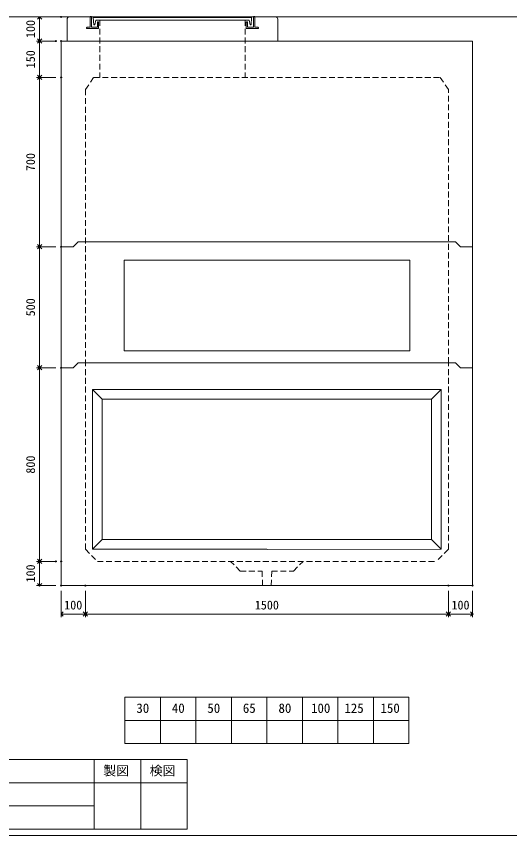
# Model space of a CAD drawing. Units: millimetres, scale not verified. Extents: x -6420 to 6420, y -3025 to 3025.
# Drawn here: x 285 to 2323, y -2675 to 710 of the extents above; entities that cross this region are included whole.
import ezdxf
from ezdxf.enums import TextEntityAlignment as Align

# ---------------------------------------------------------------- set-up
doc = ezdxf.new("R2010")
doc.units = ezdxf.units.MM
doc.header["$LTSCALE"] = 20
doc.header["$PDMODE"] = 32
doc.header["$PDSIZE"] = 4
for name, pattern in [('DASHED1', [1.8, 1.2, -0.6]), ('USER2', [50.8, 31.75, -6.35, 6.35, -6.35]), ('USER5', [3.185, 0.01, -3.175])]:
    doc.linetypes.add(name, pattern=pattern)
doc.layers.add('0-1_Defpoints', color=7, linetype='Continuous')
for name, color, linetype, lineweight in [('0-2_waku', 7, 'Continuous', 18), ('0-3_gaikei', 7, 'Continuous', 18), ('0-4_kakure', 7, 'DASHED1', 5), ('0-5_sunpou', 7, 'Continuous', 5), ('0-8_uchigawa', 6, 'Continuous', 18), ('0-A_futa', 3, 'Continuous', 18), ('0-B_GL', 4, 'Continuous', 18), ('0-D_文字１', 7, 'Continuous', 18), ('1-2_uchigawa2', 6, 'USER2', 18)]:
    doc.layers.add(name, color=color, linetype=linetype, lineweight=lineweight)
doc.styles.add('ＭＳ ゴシック', font='')
doc.styles.get('ＭＳ ゴシック').set_extended_font_data('MS Gothic')

# ---------------------------------------------------------------- blocks, each defined once
blk = doc.blocks.new('_Open90')
at = {"layer": '0-5_sunpou'}
blk.add_line((0, 0), (-1, 0), dxfattribs=at)
blk.add_lwpolyline([(-0.5, 0.5), (0, 0), (-0.5, -0.5)], dxfattribs=at)
blk = doc.blocks.new('D53')
at = {"layer": '0-1_Defpoints'}
for p in [(3053.24, 3310.09), (2964.21, 3210.09), (3053.24, 3210.09)]:
    blk.add_point(p, dxfattribs=at)
at = {"layer": '0-5_sunpou'}
for p, q in [((3031.24, 3310.09), (2951.21, 3310.09)), ((2964.21, 3292.09), (2964.21, 3228.09)), ((3031.24, 3210.09), (2951.21, 3210.09))]:
    blk.add_line(p, q, dxfattribs=at)
at = {"layer": '0-5_sunpou', "xscale": 18, "yscale": 18}
for p, rotation in [((2964.21, 3310.09), 90), ((2964.21, 3210.09), 270)]:
    blk.add_blockref('_Open90', p, dxfattribs=dict(at, rotation=rotation))
at = {"layer": '0-5_sunpou', "style": 'ＭＳ ゴシック'}
blk.add_text('100', height=36.66, rotation=90, dxfattribs=at).set_placement((2956.21, 3222.59), align=Align.BOTTOM_LEFT)
blk = doc.blocks.new('D54')
at = {"layer": '0-1_Defpoints'}
for p in [(3031.24, 3210.09), (2964.21, 3060.09), (3053.24, 3060.09)]:
    blk.add_point(p, dxfattribs=at)
at = {"layer": '0-5_sunpou'}
for p, q in [((3009.24, 3210.09), (2951.21, 3210.09)), ((2964.21, 3192.09), (2964.21, 3078.09)), ((3031.24, 3060.09), (2951.21, 3060.09))]:
    blk.add_line(p, q, dxfattribs=at)
at = {"layer": '0-5_sunpou', "xscale": 18, "yscale": 18}
for p, rotation in [((2964.21, 3210.09), 90), ((2964.21, 3060.09), 270)]:
    blk.add_blockref('_Open90', p, dxfattribs=dict(at, rotation=rotation))
at = {"layer": '0-5_sunpou', "style": 'ＭＳ ゴシック'}
blk.add_text('150', height=36.66, rotation=90, dxfattribs=at).set_placement((2956.21, 3097.59), align=Align.BOTTOM_LEFT)
blk = doc.blocks.new('D55')
at = {"layer": '0-1_Defpoints'}
for p in [(3053.24, 3060.09), (2964.21, 2360.09), (3053.24, 2360.09)]:
    blk.add_point(p, dxfattribs=at)
at = {"layer": '0-5_sunpou'}
for p, q in [((3031.24, 3060.09), (2951.21, 3060.09)), ((2964.21, 3042.09), (2964.21, 2378.09)), ((3031.24, 2360.09), (2951.21, 2360.09))]:
    blk.add_line(p, q, dxfattribs=at)
at = {"layer": '0-5_sunpou', "xscale": 18, "yscale": 18}
for p, rotation in [((2964.21, 3060.09), 90), ((2964.21, 2360.09), 270)]:
    blk.add_blockref('_Open90', p, dxfattribs=dict(at, rotation=rotation))
at = {"layer": '0-5_sunpou', "style": 'ＭＳ ゴシック'}
blk.add_text('700', height=36.66, rotation=90, dxfattribs=at).set_placement((2956.21, 2672.59), align=Align.BOTTOM_LEFT)
blk = doc.blocks.new('D63')
at = {"layer": '0-1_Defpoints'}
for p in [(3053.24, 2360.09), (2964.21, 1860.09), (3053.24, 1860.09)]:
    blk.add_point(p, dxfattribs=at)
at = {"layer": '0-5_sunpou'}
for p, q in [((3031.24, 2360.09), (2951.21, 2360.09)), ((2964.21, 2342.09), (2964.21, 1878.09)), ((3031.24, 1860.09), (2951.21, 1860.09))]:
    blk.add_line(p, q, dxfattribs=at)
at = {"layer": '0-5_sunpou', "xscale": 18, "yscale": 18}
for p, rotation in [((2964.21, 2360.09), 90), ((2964.21, 1860.09), 270)]:
    blk.add_blockref('_Open90', p, dxfattribs=dict(at, rotation=rotation))
at = {"layer": '0-5_sunpou', "style": 'ＭＳ ゴシック'}
blk.add_text('500', height=36.66, rotation=90, dxfattribs=at).set_placement((2956.21, 2072.59), align=Align.BOTTOM_LEFT)
blk = doc.blocks.new('A$C13530FD9')
at = {"layer": '0-3_gaikei'}
for p, q in [((0, 0), (0, 90)), ((10, 100), (95, 100)), ((775, 100), (860, 100)), ((870, 0), (870, 90))]:
    blk.add_line(p, q, dxfattribs=at)
for centre, radius, start, end in [((9.42, 90.58), 9.44, 86.47383, 183.52617), ((860.33, 90.33), 9.68, 358.04251, 91.95749), ((860, 90), 10, 0, 10)]:
    blk.add_arc(centre, radius, start, end, dxfattribs=at)
at = {"layer": '0-4_kakure', "linetype": 'USER5', "lineweight": 18}
for p, q in [((135, 0), (135, 86.5)), ((735, 0), (735, 86.5))]:
    blk.add_line(p, q, dxfattribs=at)
at = {"layer": '0-A_futa'}
for p, q in [((97, 102), (100, 102)), ((100, 102), (100, 57)), ((770, 102), (773, 102)), ((770, 102), (770, 57)), ((95, 100), (95, 57)), ((107.81, 97.5), (762.14, 97.5)), ((107.81, 97.5), (110.3, 67.5)), ((118.33, 86.5), (114.01, 67.5)), ((118.33, 86.5), (751.67, 86.5)), ((125, 77), (125, 57)), ((127, 79), (128, 79)), ((130, 77), (130, 52)), ((740, 77), (740, 52)), ((743, 79), (742, 79)), ((745, 77), (745, 57)), ((751.67, 86.5), (755.99, 67.5)), ((762.14, 97.5), (759.89, 67.5)), ((775, 100), (775, 57)), ((80, 55), (80, 54)), ((82, 57), (95, 57)), ((130, 52), (82, 52)), ((100, 57), (125, 57)), ((110.3, 67.5), (114.01, 67.5)), ((740, 52), (788, 52)), ((770, 57), (745, 57)), ((759.89, 67.5), (755.99, 67.5)), ((788, 57), (775, 57)), ((790, 55), (790, 54))]:
    blk.add_line(p, q, dxfattribs=at)
for centre, start, end in [((97, 100), 90, 180), ((773, 100), 0, 90), ((127, 77), 90, 180), ((128, 77), 0, 90), ((742, 77), 90, 180), ((743, 77), 0, 90), ((82, 55), 90, 180), ((82, 54), 180, 270), ((788, 55), 0, 90), ((788, 54), 270, 0)]:
    blk.add_arc(centre, 2, start, end, dxfattribs=at)
blk = doc.blocks.new('D45')
at = {"layer": '0-1_Defpoints'}
for p in [(3053.24, 1860.09), (2964.21, 1060.09), (3053.24, 1060.09)]:
    blk.add_point(p, dxfattribs=at)
at = {"layer": '0-5_sunpou'}
for p, q in [((3031.24, 1860.09), (2951.21, 1860.09)), ((2964.21, 1842.09), (2964.21, 1078.09)), ((3031.24, 1060.09), (2951.21, 1060.09))]:
    blk.add_line(p, q, dxfattribs=at)
at = {"layer": '0-5_sunpou', "xscale": 18, "yscale": 18}
for p, rotation in [((2964.21, 1860.09), 90), ((2964.21, 1060.09), 270)]:
    blk.add_blockref('_Open90', p, dxfattribs=dict(at, rotation=rotation))
at = {"layer": '0-5_sunpou', "style": 'ＭＳ ゴシック'}
blk.add_text('800', height=36.66, rotation=90, dxfattribs=at).set_placement((2956.21, 1422.59), align=Align.BOTTOM_LEFT)
blk = doc.blocks.new('D46')
at = {"layer": '0-1_Defpoints'}
for p in [(3031.24, 1060.09), (2964.21, 960.09), (3053.24, 960.09)]:
    blk.add_point(p, dxfattribs=at)
at = {"layer": '0-5_sunpou'}
for p, q in [((3009.24, 1060.09), (2951.21, 1060.09)), ((2964.21, 1042.09), (2964.21, 978.09)), ((3031.24, 960.09), (2951.21, 960.09))]:
    blk.add_line(p, q, dxfattribs=at)
at = {"layer": '0-5_sunpou', "xscale": 18, "yscale": 18}
for p, rotation in [((2964.21, 1060.09), 90), ((2964.21, 960.09), 270)]:
    blk.add_blockref('_Open90', p, dxfattribs=dict(at, rotation=rotation))
at = {"layer": '0-5_sunpou', "style": 'ＭＳ ゴシック'}
blk.add_text('100', height=36.66, rotation=90, dxfattribs=at).set_placement((2956.21, 972.59), align=Align.BOTTOM_LEFT)
blk = doc.blocks.new('D47')
at = {"layer": '0-1_Defpoints'}
for p in [(3053.24, 960.09), (3153.24, 960.09), (3153.24, 842.38)]:
    blk.add_point(p, dxfattribs=at)
at = {"layer": '0-5_sunpou'}
for p, q in [((3053.24, 938.09), (3053.24, 829.38)), ((3153.24, 938.09), (3153.24, 829.38)), ((3071.24, 842.38), (3135.24, 842.38))]:
    blk.add_line(p, q, dxfattribs=at)
at = {"layer": '0-5_sunpou', "xscale": 18, "yscale": 18, "rotation": 180}
blk.add_blockref('_Open90', (3053.24, 842.38), dxfattribs=at)
at = {"layer": '0-5_sunpou', "xscale": 18, "yscale": 18}
blk.add_blockref('_Open90', (3153.24, 842.38), dxfattribs=at)
at = {"layer": '0-5_sunpou', "style": 'ＭＳ ゴシック'}
blk.add_text('100', height=36.66, dxfattribs=at).set_placement((3065.74, 850.38), align=Align.BOTTOM_LEFT)
blk = doc.blocks.new('D48')
at = {"layer": '0-1_Defpoints'}
for p in [(3153.24, 960.09), (4653.24, 960.09), (4653.24, 842.38)]:
    blk.add_point(p, dxfattribs=at)
at = {"layer": '0-5_sunpou'}
for p, q in [((3153.24, 938.09), (3153.24, 829.38)), ((4653.24, 938.09), (4653.24, 829.38)), ((3171.24, 842.38), (4635.24, 842.38))]:
    blk.add_line(p, q, dxfattribs=at)
at = {"layer": '0-5_sunpou', "xscale": 18, "yscale": 18, "rotation": 180}
blk.add_blockref('_Open90', (3153.24, 842.38), dxfattribs=at)
at = {"layer": '0-5_sunpou', "xscale": 18, "yscale": 18}
blk.add_blockref('_Open90', (4653.24, 842.38), dxfattribs=at)
at = {"layer": '0-5_sunpou', "style": 'ＭＳ ゴシック'}
blk.add_text('1500', height=36.66, dxfattribs=at).set_placement((3853.24, 850.38), align=Align.BOTTOM_LEFT)
blk = doc.blocks.new('D49')
at = {"layer": '0-1_Defpoints'}
for p in [(4653.24, 960.09), (4753.24, 960.09), (4753.24, 842.38)]:
    blk.add_point(p, dxfattribs=at)
at = {"layer": '0-5_sunpou'}
for p, q in [((4653.24, 938.09), (4653.24, 829.38)), ((4753.24, 938.09), (4753.24, 829.38)), ((4671.24, 842.38), (4735.24, 842.38))]:
    blk.add_line(p, q, dxfattribs=at)
at = {"layer": '0-5_sunpou', "xscale": 18, "yscale": 18, "rotation": 180}
blk.add_blockref('_Open90', (4653.24, 842.38), dxfattribs=at)
at = {"layer": '0-5_sunpou', "xscale": 18, "yscale": 18}
blk.add_blockref('_Open90', (4753.24, 842.38), dxfattribs=at)
at = {"layer": '0-5_sunpou', "style": 'ＭＳ ゴシック'}
blk.add_text('100', height=36.66, dxfattribs=at).set_placement((4665.74, 850.38), align=Align.BOTTOM_LEFT)

msp = doc.modelspace()

# ---------------------------------------------------------------- linework, layer by layer
at = {"layer": '0-2_waku'}
for p, q in [((733.33, -2102.71), (733.33, -2294.71)), ((733.33, -2102.71), (733.33, -2294.71)), ((733.33, -2102.71), (733.33, -2294.71)), ((733.33, -2102.71), (733.33, -2294.71)), ((733.33, -2102.71), (1906.67, -2102.71)), ((880, -2102.71), (880, -2294.71)), ((1026.67, -2102.71), (1026.67, -2294.71)), ((1026.67, -2102.71), (1026.67, -2294.71)), ((1173.33, -2102.71), (1173.33, -2294.71)), ((1320, -2102.71), (1320, -2294.71)), ((1466.67, -2102.71), (1466.67, -2294.71)), ((1613.33, -2102.71), (1613.33, -2294.71)), ((1760, -2102.71), (1760, -2294.71)), ((1906.67, -2102.71), (1906.67, -2294.71)), ((733.33, -2198.71), (1906.67, -2198.71)), ((733.33, -2294.71), (1906.67, -2294.71)), ((-1713.33, -2360.3), (990.67, -2360.3)), ((606.67, -2360.3), (606.67, -2648.3)), ((606.67, -2360.3), (606.67, -2648.3)), ((798.67, -2360.3), (798.67, -2648.3)), ((990.67, -2360.3), (990.67, -2648.3)), ((-1713.33, -2456.3), (990.67, -2456.3)), ((-1713.33, -2552.3), (606.67, -2552.3)), ((-1713.33, -2648.3), (990.67, -2648.3)), ((-1740, -2674.96), (6420, -2674.96))]:
    msp.add_line(p, q, dxfattribs=at)
at = {"layer": '0-3_gaikei'}
for p, q in [((470, 608.29), (2170, 608.29)), ((470, 608.29), (470, -741.71)), ((470, 608.29), (2170, 608.29)), ((470, 608.29), (2170, 608.29)), ((2170, 608.29), (2170, -741.71)), ((540, -221.71), (520, -241.71)), ((540, -221.71), (2100, -221.71)), ((2100, -221.71), (2120, -241.71)), ((470, -241.71), (520, -241.71)), ((470, -241.71), (520, -241.71)), ((2120, -241.71), (2170, -241.71)), ((470, -741.71), (520, -741.71)), ((470, -741.71), (520, -741.71)), ((470, -741.71), (520, -741.71)), ((470, -741.71), (520, -741.71)), ((470, -741.71), (520, -741.71)), ((470, -741.71), (520, -741.71)), ((470, -741.71), (520, -741.71)), ((470, -741.71), (520, -741.71)), ((470, -741.71), (520, -741.71)), ((470, -741.71), (470, -1641.71)), ((470, -741.71), (520, -741.71)), ((470, -741.71), (520, -741.71)), ((470, -741.71), (520, -741.71)), ((470, -741.71), (520, -741.71)), ((470, -741.71), (520, -741.71)), ((470, -741.71), (520, -741.71)), ((470, -741.71), (520, -741.71)), ((470, -741.71), (520, -741.71)), ((470, -741.71), (520, -741.71)), ((470, -741.71), (520, -741.71)), ((470, -741.71), (520, -741.71)), ((470, -741.71), (520, -741.71)), ((470, -741.71), (520, -741.71)), ((540, -721.71), (520, -741.71)), ((540, -721.71), (520, -741.71)), ((540, -721.71), (520, -741.71)), ((540, -721.71), (520, -741.71)), ((540, -721.71), (520, -741.71)), ((540, -721.71), (520, -741.71)), ((540, -721.71), (520, -741.71)), ((540, -721.71), (520, -741.71)), ((540, -721.71), (520, -741.71)), ((540, -721.71), (520, -741.71)), ((540, -721.71), (520, -741.71)), ((540, -721.71), (520, -741.71)), ((540, -721.71), (520, -741.71)), ((540, -721.71), (520, -741.71)), ((540, -721.71), (520, -741.71)), ((540, -721.71), (520, -741.71)), ((540, -721.71), (520, -741.71)), ((540, -721.71), (520, -741.71)), ((540, -721.71), (520, -741.71)), ((540, -721.71), (520, -741.71)), ((540, -721.71), (520, -741.71)), ((540, -721.71), (520, -741.71)), ((540, -721.71), (2100, -721.71)), ((540, -721.71), (2100, -721.71)), ((540, -721.71), (2100, -721.71)), ((540, -721.71), (2100, -721.71)), ((540, -721.71), (2100, -721.71)), ((540, -721.71), (2100, -721.71)), ((540, -721.71), (2100, -721.71)), ((540, -721.71), (2100, -721.71)), ((540, -721.71), (2100, -721.71)), ((540, -721.71), (2100, -721.71)), ((540, -721.71), (2100, -721.71)), ((540, -721.71), (2100, -721.71)), ((540, -721.71), (2100, -721.71)), ((540, -721.71), (2100, -721.71)), ((540, -721.71), (2100, -721.71)), ((540, -721.71), (2100, -721.71)), ((540, -721.71), (2100, -721.71)), ((540, -721.71), (2100, -721.71)), ((540, -721.71), (2100, -721.71)), ((540, -721.71), (2100, -721.71)), ((540, -721.71), (2100, -721.71)), ((540, -721.71), (2100, -721.71)), ((2100, -721.71), (2120, -741.71)), ((2100, -721.71), (2120, -741.71)), ((2100, -721.71), (2120, -741.71)), ((2100, -721.71), (2120, -741.71)), ((2100, -721.71), (2120, -741.71)), ((2100, -721.71), (2120, -741.71)), ((2100, -721.71), (2120, -741.71)), ((2100, -721.71), (2120, -741.71)), ((2100, -721.71), (2120, -741.71)), ((2100, -721.71), (2120, -741.71)), ((2100, -721.71), (2120, -741.71)), ((2100, -721.71), (2120, -741.71)), ((2100, -721.71), (2120, -741.71)), ((2100, -721.71), (2120, -741.71)), ((2100, -721.71), (2120, -741.71)), ((2100, -721.71), (2120, -741.71)), ((2100, -721.71), (2120, -741.71)), ((2100, -721.71), (2120, -741.71)), ((2100, -721.71), (2120, -741.71)), ((2100, -721.71), (2120, -741.71)), ((2100, -721.71), (2120, -741.71)), ((2100, -721.71), (2120, -741.71)), ((2120, -741.71), (2170, -741.71)), ((2120, -741.71), (2170, -741.71)), ((2120, -741.71), (2170, -741.71)), ((2120, -741.71), (2170, -741.71)), ((2120, -741.71), (2170, -741.71)), ((2120, -741.71), (2170, -741.71)), ((2120, -741.71), (2170, -741.71)), ((2120, -741.71), (2170, -741.71)), ((2120, -741.71), (2170, -741.71)), ((2120, -741.71), (2170, -741.71)), ((2120, -741.71), (2170, -741.71)), ((2120, -741.71), (2170, -741.71)), ((2120, -741.71), (2170, -741.71)), ((2120, -741.71), (2170, -741.71)), ((2120, -741.71), (2170, -741.71)), ((2120, -741.71), (2170, -741.71)), ((2120, -741.71), (2170, -741.71)), ((2120, -741.71), (2170, -741.71)), ((2120, -741.71), (2170, -741.71)), ((2120, -741.71), (2170, -741.71)), ((2120, -741.71), (2170, -741.71)), ((2120, -741.71), (2170, -741.71)), ((2170, -1641.71), (2170, -741.71)), ((470, -1641.71), (2170, -1641.71))]:
    msp.add_line(p, q, dxfattribs=at)
at = {"layer": '0-4_kakure'}
for p, q in [((630, 694.79), (630, 458.29)), ((1230, 694.79), (1230, 458.29)), ((570, 408.29), (605, 458.29)), ((605, 458.29), (2035, 458.29)), ((2070, 408.29), (2035, 458.29)), ((570, 408.29), (570, -721.71)), ((2070, -721.71), (2070, 408.29)), ((570, -1491.71), (570, -721.71)), ((2070, -1491.71), (2070, -721.71)), ((570, -1491.71), (620, -1541.71)), ((2070, -1491.71), (2020, -1541.71)), ((620, -1541.71), (2020, -1541.71)), ((1210, -1581.71), (1170, -1541.71)), ((1210, -1581.71), (1300, -1581.71)), ((1300, -1581.71), (1302.5, -1641.71)), ((1340, -1581.71), (1337.5, -1641.71))]:
    msp.add_line(p, q, dxfattribs=at)
msp.add_lwpolyline([(1340, -1581.71), (1430, -1581.71), (1470, -1541.71)], dxfattribs=at)
at = {"layer": '0-8_uchigawa'}
for p, q in [((600, -831.71), (1320, -831.71)), ((600, -831.71), (600, -1491.71)), ((640, -871.71), (600, -831.71)), ((2040, -831.71), (1320, -831.71)), ((2000, -871.71), (2040, -831.71)), ((2040, -831.71), (2040, -1491.71)), ((2040, -831.71), (2040, -1491.71)), ((640, -871.71), (640, -1451.71)), ((640, -871.71), (1320, -871.71)), ((640, -871.71), (1320, -871.71)), ((2000, -871.71), (1320, -871.71)), ((2000, -871.71), (2000, -1451.71)), ((640, -1451.71), (600, -1491.71)), ((640, -1451.71), (1320, -1451.71)), ((600, -1491.71), (1320, -1491.71)), ((1320.69, -1492.4), (2040, -1491.71))]:
    msp.add_line(p, q, dxfattribs=at)
msp.add_lwpolyline([(1320, -1451.71), (2000, -1451.71), (2040, -1491.71)], dxfattribs=at)
at = {"layer": '0-B_GL'}
msp.add_line((-1740, 708.29), (6420, 708.29), dxfattribs=at)
at = {"layer": '1-2_uchigawa2'}
for p, q in [((730, -296.71), (1320, -296.71)), ((730, -296.71), (730, -671.71)), ((1910, -296.71), (1320, -296.71)), ((1910, -296.71), (1910, -671.71)), ((730, -671.71), (1320, -671.71)), ((1910, -671.71), (1320, -671.71))]:
    msp.add_line(p, q, dxfattribs=at)

# ---------------------------------------------------------------- block references
at = {"layer": '0-4_kakure'}
msp.add_blockref('A$C13530FD9', (495, 608.29), dxfattribs=at)
at = {"layer": '0-5_sunpou'}
for name in ['D53', 'D54', 'D55', 'D63', 'D45', 'D46', 'D47', 'D48', 'D49']:
    msp.add_blockref(name, (-2583.24, -2601.8), dxfattribs=at)

# ---------------------------------------------------------------- texts
at = {"layer": '0-D_文字１', "style": 'ＭＳ ゴシック'}
for s, p in [('30', (780.75, -2179.55)), ('40', (927.42, -2179.55)), ('50', (1074.08, -2179.55)), ('65', (1220.75, -2179.55)), ('80', (1367.96, -2179.55)), ('100', (1502.46, -2179.55)), ('125', (1640.31, -2179.55)), ('150', (1789.33, -2179.55)), ('製図', (644.08, -2437.96)), ('検図', (836.08, -2437.96))]:
    msp.add_text(s, height=39.1, dxfattribs=at).set_placement(p, align=Align.BOTTOM_LEFT)

doc.saveas('drawing.dxf')
